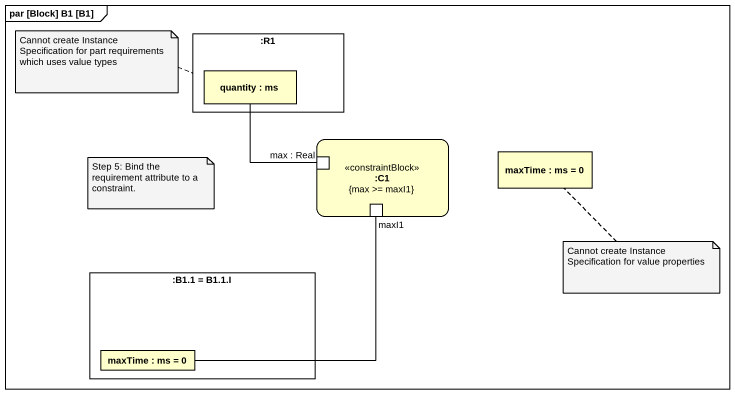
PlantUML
@startuml
mainframe par [Block] B1 [B1]
rectangle ":R1" as R1 {
  rectangle "quantity : ms" as quantity
}
rectangle ":C1\n{max >= maxI1}" as C1 <<constraintBlock>> {
  port "max : Real" as max_Real
  port maxI1
}
rectangle "maxTime : ms = 0" as maxTime
rectangle ":B1.1 = B1.1.I" as B1_1_B1_1_I {
  rectangle "maxTime : ms = 0" as maxTime_2
}
max_Real -up- quantity
maxTime_2 -up- maxI1
note left of R1 : Cannot create Instance Specification for part requirements which uses value types
note as N2
  Step 5: Bind the requirement attribute to a constraint.
end note
note bottom of maxTime : Cannot create Instance Specification for value properties
@enduml
